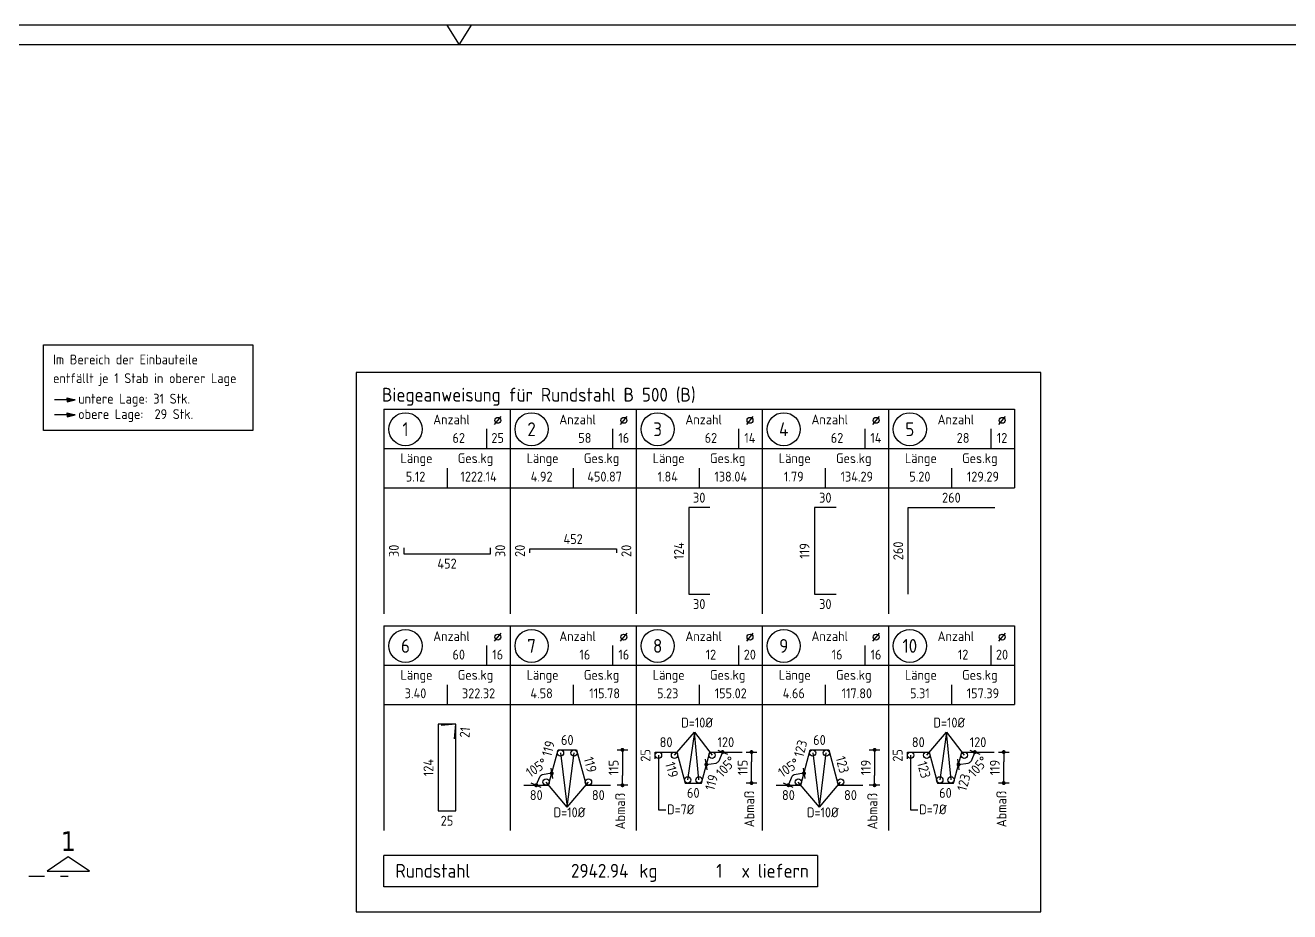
# Model space of a CAD drawing. Extents: x 0 to 30.1, y 0 to 14.9.
# Drawn here: x 7.76 to 15.78, y 9.23 to 14.85 of the extents above; entities that cross this region are included whole.
import ezdxf
from ezdxf.enums import TextEntityAlignment as Align

# ---------------------------------------------------------------- set-up
doc = ezdxf.new("R2010")
doc.units = 0
doc.header["$LTSCALE"] = 0.25
doc.linetypes.add('AUSGEZOGEN', pattern=[1000.01, 1000, 0.01])
doc.linetypes.add('STRICHPUNKT2', pattern=[0.55, 0.25, -0.125, 0.05, -0.125])
for name, color, linetype in [('HILFE', 7, 'Continuous'), ('MASSE', 7, 'Continuous'), ('RAHMEN', 7, 'Continuous'), ('RND', 7, 'Continuous'), ('RND_BILD', 7, 'Continuous'), ('SCHNITTE', 7, 'Continuous'), ('TEXT', 7, 'Continuous')]:
    doc.layers.add(name, color=color, linetype=linetype)
doc.styles.add('helv', font='tahoma.ttf')
doc.styles.add('txt', font='isocp.shx')
doc.dimstyles.new('DOT_I', dxfattribs={"dimscale": 0.25, "dimtxt": 0.25, "dimasz": 0.25, "dimexe": 0.1, "dimexo": 0.3, "dimgap": 0.1, "dimtad": 1, "dimdec": 3, "dimzin": 3, "dimtxsty": 'txt', "dimblk": 'DOT', "dimblk1": 'DOT', "dimblk2": 'DOT', "dimsah": 1, "dimcen": 0.1, "dimse1": 1, "dimse2": 1, "dimazin": 0, "dimtfac": 1, "dimtdec": 4, "dimtix": 1, "dimtmove": 2, "dimatfit": 3, "dimfxl": 0, "dimtvp": 1, "dimtolj": 1, "dimtzin": 0, "dimarcsym": 0})

# ---------------------------------------------------------------- blocks, each defined once
blk = doc.blocks.new('SCHN-1')
at = {"layer": 'SCHNITTE', "color": 5, "linetype": 'Continuous'}
blk.add_lwpolyline([(0.54, 0.125), (0, 0.485), (-0.54, 0.125)], close=True, dxfattribs=at)
at = {"layer": 'SCHNITTE', "color": 6, "linetype": 'Continuous', "style": 'helv'}
blk.add_attdef('SCHN-1', text='', height=0.5, dxfattribs=at).set_placement((0, 0.635), align=Align.CENTER)
blk = doc.blocks.new('RND_LIS2')
at = {"layer": 'RND', "color": 3, "linetype": 'Continuous'}
for p, q in [((0, 0), (0, -5.2)), ((0, 0), (3.2, 0)), ((3.2, 0), (3.2, -2)), ((2.6, -0.503), (2.6, -1)), ((0, -1), (3.2, -1)), ((1.6, -1.503), (1.6, -2)), ((0, -2), (3.2, -2))]:
    blk.add_line(p, q, dxfattribs=at)
at = {"layer": 'RND', "color": 7, "linetype": 'Continuous'}
blk.add_line((2.805, -0.39), (2.973, -0.186), dxfattribs=at)
at = {"layer": 'RND', "color": 1, "linetype": 'Continuous'}
blk.add_circle((0.545, -0.513), 0.42, dxfattribs=at)
at = {"layer": 'RND', "color": 7, "linetype": 'Continuous'}
blk.add_circle((2.889, -0.288), 0.075, dxfattribs=at)
at = {"layer": 'RND', "color": 7, "linetype": 'Continuous', "style": 'txt'}
for s, p in [('Anzahl', (1.249, -0.391)), ('Länge', (0.42, -1.373)), ('Ges.kg', (1.872, -1.373))]:
    blk.add_text(s, height=0.25, dxfattribs=at).set_placement(p)
at = {"layer": 'RND', "color": 1, "linetype": 'Continuous', "style": 'txt'}
blk.add_attdef('POS1', text='', height=0.35, dxfattribs=at).set_placement((0.545, -0.513), align=Align.MIDDLE)
at = {"layer": 'RND', "color": 7, "linetype": 'Continuous', "style": 'txt'}
for tag, p in [('STK1', (1.897, -0.859)), ('DS1', (2.885, -0.859)), ('LANG1', (0.8, -1.841)), ('GEW', (2.4, -1.841))]:
    blk.add_attdef(tag, text='', height=0.25, dxfattribs=at).set_placement(p, align=Align.CENTER)
blk = doc.blocks.new('DOT')
at = {"layer": 'MASSE', "color": 7, "linetype": 'Continuous'}
for p, q in [((0, 0), (-1, 0)), ((0, 0.54), (0, -0.54))]:
    blk.add_line(p, q, dxfattribs=at)
at = {"layer": 'MASSE', "color": 7, "linetype": 'Continuous', "const_width": 0.2}
blk.add_lwpolyline([(-0.1, 0, 1), (0.1, 0, 1)], format="xyb", close=True, dxfattribs=at)
blk = doc.blocks.new('*D155')
at = {"layer": 'DEFPOINTS', "color": 0, "linetype": 'AUSGEZOGEN', "transparency": 16777216}
for p in [(11.4732, 10.2522), (11.5482, 10.0276), (11.5482, 10.0276)]:
    blk.add_point(p, dxfattribs=at)
at = {"layer": 'RND_BILD', "color": 0, "linetype": 'AUSGEZOGEN', "lineweight": -2, "transparency": 16777216}
blk.add_line((11.5482, 10.1897), (11.5482, 10.0901), dxfattribs=at)
at = {"layer": 'RND_BILD', "color": 0, "linetype": 'AUSGEZOGEN', "lineweight": -2, "transparency": 16777216, "xscale": 0.0625, "yscale": 0.0625, "zscale": 0.0625}
for p, rotation in [((11.5482, 10.2522), 89.99999999999993), ((11.5482, 10.0276), 269.9999999999999)]:
    blk.add_blockref('DOT', p, dxfattribs=dict(at, rotation=rotation))
at = {"layer": 'RND_BILD', "color": 0, "linetype": 'AUSGEZOGEN', "transparency": 16777216, "insert": (11.492, 10.1399), "char_height": 0.0625, "attachment_point": 5, "rotation": 90, "style": 'txt'}
blk.add_mtext('\\A1;115', dxfattribs=at)
blk = doc.blocks.new('DINA1')
at = {"layer": 'RAHMEN'}
blk.add_line((84.1, 59.4), (0, 59.4), dxfattribs=at)
at = {"layer": 'RAHMEN', "color": 7, "linetype": 'Continuous'}
for p, q in [((41.74, 59.4), (42.05, 58.9)), ((42.05, 58.9), (42.36, 59.4))]:
    blk.add_line(p, q, dxfattribs=at)
at = {"layer": 'RAHMEN', "color": 5}
blk.add_line((83.6, 58.9), (2, 58.9), dxfattribs=at)
blk = doc.blocks.new('*D169')
at = {"layer": 'DEFPOINTS', "color": 0, "linetype": 'AUSGEZOGEN', "transparency": 16777216}
for p in [(11.1396, 10.2522), (11.0152, 10.0726), (10.9232, 10.0276), (11.0795, 10.0276), (11.0795, 10.0276)]:
    blk.add_point(p, dxfattribs=at)
at = {"layer": 'MASSE', "color": 0, "linetype": 'AUSGEZOGEN', "lineweight": -2, "transparency": 16777216}
blk.add_arc((11.0795, 10.0276), 0.0785, 121.91905, 133.08095, dxfattribs=at)
at = {"layer": 'MASSE', "color": 0, "linetype": 'AUSGEZOGEN', "lineweight": -2, "transparency": 16777216, "xscale": 0.0625, "yscale": 0.0625, "zscale": 0.0625}
for p, rotation in [((11.0998, 10.1034), 8.459525611181851), ((11.001, 10.0276), 246.5404743888172)]:
    blk.add_blockref('DOT', p, dxfattribs=dict(at, rotation=rotation))
at = {"layer": 'MASSE', "color": 0, "linetype": 'AUSGEZOGEN', "transparency": 16777216, "insert": (11.0034, 10.1389), "char_height": 0.0625, "attachment_point": 5, "rotation": 34.35594, "style": 'txt'}
blk.add_mtext('\\A1;105°', dxfattribs=at)
blk = doc.blocks.new('*D171')
at = {"layer": 'DEFPOINTS', "color": 0, "linetype": 'AUSGEZOGEN', "transparency": 16777216}
for p in [(12.3672, 10.2382), (12.3672, 10.2382), (12.3672, 10.0415)]:
    blk.add_point(p, dxfattribs=at)
at = {"layer": 'MASSE', "color": 0, "linetype": 'AUSGEZOGEN', "lineweight": -2, "transparency": 16777216}
blk.add_line((12.3672, 10.104), (12.3672, 10.1757), dxfattribs=at)
at = {"layer": 'MASSE', "color": 0, "linetype": 'AUSGEZOGEN', "lineweight": -2, "transparency": 16777216, "xscale": 0.0625, "yscale": 0.0625, "zscale": 0.0625}
for p, rotation in [((12.3672, 10.2382), 90), ((12.3672, 10.0415), 270)]:
    blk.add_blockref('DOT', p, dxfattribs=dict(at, rotation=rotation))
at = {"layer": 'MASSE', "color": 0, "linetype": 'AUSGEZOGEN', "transparency": 16777216, "insert": (12.3109, 10.1399), "char_height": 0.0625, "attachment_point": 5, "rotation": 90, "style": 'txt'}
blk.add_mtext('\\A1;115', dxfattribs=at)
blk = doc.blocks.new('*D172')
at = {"layer": 'DEFPOINTS', "color": 0, "linetype": 'AUSGEZOGEN', "transparency": 16777216}
for p in [(12.1016, 10.2382), (12.1016, 10.2382), (12.3068, 10.2382), (12.1297, 10.1612), (12.0489, 10.0415)]:
    blk.add_point(p, dxfattribs=at)
at = {"layer": 'MASSE', "color": 0, "linetype": 'AUSGEZOGEN', "lineweight": -2, "transparency": 16777216}
blk.add_arc((12.1016, 10.2382), 0.082, 299.82034, 315.17966, dxfattribs=at)
at = {"layer": 'MASSE', "color": 0, "linetype": 'AUSGEZOGEN', "lineweight": -2, "transparency": 16777216, "xscale": 0.0625, "yscale": 0.0625, "zscale": 0.0625}
for p, rotation in [((12.0804, 10.159), 187.4101676516452), ((12.1836, 10.2382), 67.58983234835499)]:
    blk.add_blockref('DOT', p, dxfattribs=dict(at, rotation=rotation))
at = {"layer": 'MASSE', "color": 0, "linetype": 'AUSGEZOGEN', "transparency": 16777216, "insert": (12.2048, 10.1452), "char_height": 0.0625, "attachment_point": 5, "rotation": 47.96611, "style": 'txt'}
blk.add_mtext('\\A1;105°', dxfattribs=at)
blk = doc.blocks.new('*D173')
at = {"layer": 'DEFPOINTS', "color": 0, "linetype": 'AUSGEZOGEN', "transparency": 16777216}
for p in [(13.0732, 10.2522), (13.1482, 10.0276), (13.1482, 10.0276)]:
    blk.add_point(p, dxfattribs=at)
at = {"layer": 'RND_BILD', "color": 0, "linetype": 'AUSGEZOGEN', "lineweight": -2, "transparency": 16777216}
blk.add_line((13.1482, 10.1897), (13.1482, 10.0901), dxfattribs=at)
at = {"layer": 'RND_BILD', "color": 0, "linetype": 'AUSGEZOGEN', "lineweight": -2, "transparency": 16777216, "xscale": 0.0625, "yscale": 0.0625, "zscale": 0.0625}
for p, rotation in [((13.1482, 10.2522), 89.99999999999993), ((13.1482, 10.0276), 269.9999999999999)]:
    blk.add_blockref('DOT', p, dxfattribs=dict(at, rotation=rotation))
at = {"layer": 'RND_BILD', "color": 0, "linetype": 'AUSGEZOGEN', "transparency": 16777216, "insert": (13.092, 10.1399), "char_height": 0.0625, "attachment_point": 5, "rotation": 90, "style": 'txt'}
blk.add_mtext('\\A1;119', dxfattribs=at)
blk = doc.blocks.new('*D174')
at = {"layer": 'DEFPOINTS', "color": 0, "linetype": 'AUSGEZOGEN', "transparency": 16777216}
for p in [(12.7396, 10.2522), (12.6152, 10.0726), (12.5232, 10.0276), (12.6795, 10.0276), (12.6795, 10.0276)]:
    blk.add_point(p, dxfattribs=at)
at = {"layer": 'MASSE', "color": 0, "linetype": 'AUSGEZOGEN', "lineweight": -2, "transparency": 16777216}
blk.add_arc((12.6795, 10.0276), 0.0785, 121.91905, 133.08095, dxfattribs=at)
at = {"layer": 'MASSE', "color": 0, "linetype": 'AUSGEZOGEN', "lineweight": -2, "transparency": 16777216, "xscale": 0.0625, "yscale": 0.0625, "zscale": 0.0625}
for p, rotation in [((12.6998, 10.1034), 8.459525611181903), ((12.601, 10.0276), 246.5404743888174)]:
    blk.add_blockref('DOT', p, dxfattribs=dict(at, rotation=rotation))
at = {"layer": 'MASSE', "color": 0, "linetype": 'AUSGEZOGEN', "transparency": 16777216, "insert": (12.6034, 10.1389), "char_height": 0.0625, "attachment_point": 5, "rotation": 34.35594, "style": 'txt'}
blk.add_mtext('\\A1;105°', dxfattribs=at)
blk = doc.blocks.new('*D175')
at = {"layer": 'DEFPOINTS', "color": 0, "linetype": 'AUSGEZOGEN', "transparency": 16777216}
for p in [(13.9672, 10.2382), (13.9672, 10.2382), (13.9672, 10.0415)]:
    blk.add_point(p, dxfattribs=at)
at = {"layer": 'MASSE', "color": 0, "linetype": 'AUSGEZOGEN', "lineweight": -2, "transparency": 16777216}
blk.add_line((13.9672, 10.104), (13.9672, 10.1757), dxfattribs=at)
at = {"layer": 'MASSE', "color": 0, "linetype": 'AUSGEZOGEN', "lineweight": -2, "transparency": 16777216, "xscale": 0.0625, "yscale": 0.0625, "zscale": 0.0625}
for p, rotation in [((13.9672, 10.2382), 90), ((13.9672, 10.0415), 270)]:
    blk.add_blockref('DOT', p, dxfattribs=dict(at, rotation=rotation))
at = {"layer": 'MASSE', "color": 0, "linetype": 'AUSGEZOGEN', "transparency": 16777216, "insert": (13.9109, 10.1399), "char_height": 0.0625, "attachment_point": 5, "rotation": 90, "style": 'txt'}
blk.add_mtext('\\A1;119', dxfattribs=at)
blk = doc.blocks.new('*D176')
at = {"layer": 'DEFPOINTS', "color": 0, "linetype": 'AUSGEZOGEN', "transparency": 16777216}
for p in [(13.7016, 10.2382), (13.7016, 10.2382), (13.9068, 10.2382), (13.7297, 10.1612), (13.6489, 10.0415)]:
    blk.add_point(p, dxfattribs=at)
at = {"layer": 'MASSE', "color": 0, "linetype": 'AUSGEZOGEN', "lineweight": -2, "transparency": 16777216}
blk.add_arc((13.7016, 10.2382), 0.082, 299.82034, 315.17966, dxfattribs=at)
at = {"layer": 'MASSE', "color": 0, "linetype": 'AUSGEZOGEN', "lineweight": -2, "transparency": 16777216, "xscale": 0.0625, "yscale": 0.0625, "zscale": 0.0625}
for p, rotation in [((13.6804, 10.159), 187.410167651644), ((13.7836, 10.2382), 67.58983234835642)]:
    blk.add_blockref('DOT', p, dxfattribs=dict(at, rotation=rotation))
at = {"layer": 'MASSE', "color": 0, "linetype": 'AUSGEZOGEN', "transparency": 16777216, "insert": (13.8048, 10.1452), "char_height": 0.0625, "attachment_point": 5, "rotation": 47.96611, "style": 'txt'}
blk.add_mtext('\\A1;105°', dxfattribs=at)
blk = doc.blocks.new('Pfeillinie')
at = {"layer": 'TEXT', "linetype": 'Continuous'}
blk.add_hatch(color=7, dxfattribs=at).paths.add_polyline_path([(0, 0), (-0.8, 0.2), (-0.8, 0), (-0.8, -0.2)])
at = {"layer": 'TEXT', "color": 7, "linetype": 'Continuous'}
for p, q in [((-0.8, 0), (-0.8, 0.2)), ((-0.8, 0.2), (0, 0)), ((-0.8, 0), (-0.8, -0.2)), ((-0.8, -0.2), (0, 0))]:
    blk.add_line(p, q, dxfattribs=at)
blk = doc.blocks.new('RND_SUM')
at = {"layer": 'RND', "color": 5, "linetype": 'Continuous'}
for p, q in [((0, 0), (0, 0.8)), ((11, 0.8), (0, 0.8)), ((11, 0.8), (11, 0)), ((11, 0), (0, 0))]:
    blk.add_line(p, q, dxfattribs=at)
at = {"layer": 'RND', "color": 1, "linetype": 'Continuous', "style": 'txt'}
for s, p in [('Rundstahl', (0.292, 0.235)), ('kg', (6.483, 0.235))]:
    blk.add_text(s, height=0.35, dxfattribs=at).set_placement(p)
blk.add_text('x liefern', height=0.35, dxfattribs=at).set_placement((10.784, 0.235), align=Align.RIGHT)
for tag, p in [('RND-S', (6.203, 0.235)), ('RND-Z', (8.59, 0.235))]:
    blk.add_attdef(tag, text='', height=0.35, dxfattribs=at).set_placement(p, align=Align.RIGHT)

msp = doc.modelspace()

# ---------------------------------------------------------------- linework, layer by layer
at = {"layer": 'HILFE', "color": 102, "linetype": 'AUSGEZOGEN'}
for p, q in [((11.8784, 10.2182), (12.0046, 10.3644)), ((12.0046, 10.3644), (11.9618, 10.0615)), ((12.0334, 10.0615), (12.0046, 10.3644)), ((12.0046, 10.3644), (12.1169, 10.2182)), ((13.4784, 10.2182), (13.6046, 10.3644)), ((13.6046, 10.3644), (13.5618, 10.0615)), ((13.6334, 10.0615), (13.6046, 10.3644)), ((13.6046, 10.3644), (13.7169, 10.2182)), ((11.1551, 10.2322), (11.1978, 9.8875)), ((11.1978, 9.8875), (11.2413, 10.2322)), ((11.7768, 10.2182), (11.7768, 9.8718)), ((12.7551, 10.2322), (12.7978, 9.8875)), ((12.7978, 9.8875), (12.8413, 10.2322)), ((13.3768, 10.2182), (13.3768, 9.8718)), ((11.1978, 9.8875), (11.064, 10.0476)), ((11.1978, 9.8875), (11.3325, 10.0476)), ((12.7978, 9.8875), (12.664, 10.0476)), ((12.7978, 9.8875), (12.9325, 10.0476)), ((11.7768, 9.8718), (11.8232, 9.8718)), ((13.3768, 9.8718), (13.4232, 9.8718))]:
    msp.add_line(p, q, dxfattribs=at)
msp.add_lwpolyline([(7.8746, 12.8225), (9.203, 12.8225), (9.203, 12.2796), (7.8746, 12.2796)], close=True, dxfattribs=at)
for centre in [(11.1551, 10.2322), (11.2413, 10.2322), (11.7768, 10.2182), (11.8784, 10.2182), (12.1169, 10.2182), (12.7551, 10.2322), (12.8413, 10.2322), (13.3768, 10.2182), (13.4784, 10.2182), (13.7169, 10.2182), (11.064, 10.0476), (11.3325, 10.0476), (11.9618, 10.0615), (12.0334, 10.0615), (12.664, 10.0476), (12.9325, 10.0476), (13.5618, 10.0615), (13.6334, 10.0615)]:
    msp.add_circle(centre, 0.02, dxfattribs=at)
at = {"layer": 'RND', "color": 102, "linetype": 'AUSGEZOGEN'}
for points in [[(8.076, 12.4724), (7.9452, 12.4724)], [(8.076, 12.3779), (7.9452, 12.3779)]]:
    msp.add_lwpolyline(points, dxfattribs=at)
at = {"layer": 'RND_BILD', "color": 1, "linetype": 'AUSGEZOGEN'}
for points in [[(12.1018, 11.7899), (11.9688, 11.7899), (11.9688, 11.2399), (12.1018, 11.2399)], [(12.9046, 11.7899), (12.766, 11.7899), (12.766, 11.2399), (12.9046, 11.2399)], [(13.3603, 11.2399), (13.3603, 11.7899), (13.9103, 11.7899)], [(10.1603, 11.5331), (10.1603, 11.4966), (10.7103, 11.4966), (10.7103, 11.5331)], [(10.9603, 11.5027), (10.9603, 11.527), (11.5103, 11.527), (11.5103, 11.5027)], [(10.4826, 10.3221), (10.4907, 10.4149), (10.3798, 10.4149), (10.3798, 9.8649), (10.4907, 9.8649), (10.4907, 10.4149), (10.3979, 10.4067)], [(10.9232, 10.0276), (11.0795, 10.0276), (11.1396, 10.2522), (11.2568, 10.2522), (11.317, 10.0276), (11.4732, 10.0276)], [(11.7568, 10.1954), (11.7568, 10.2382), (11.8936, 10.2382), (11.9463, 10.0415), (12.0489, 10.0415), (12.1016, 10.2382), (12.3068, 10.2382)], [(12.5232, 10.0276), (12.6795, 10.0276), (12.7396, 10.2522), (12.8568, 10.2522), (12.917, 10.0276), (13.0732, 10.0276)], [(13.3568, 10.1954), (13.3568, 10.2382), (13.4936, 10.2382), (13.5463, 10.0415), (13.6489, 10.0415), (13.7016, 10.2382), (13.9068, 10.2382)]]:
    msp.add_lwpolyline(points, dxfattribs=at)
at = {"layer": 'SCHNITTE', "color": 5, "linetype": 'STRICHPUNKT2'}
msp.add_line((7.7822, 9.4512), (8.0322, 9.4512), dxfattribs=at)
at = {"layer": 'TEXT', "color": 1, "linetype": 'AUSGEZOGEN'}
msp.add_lwpolyline([(9.8588, 9.225), (14.2027, 9.225), (14.2027, 12.6467), (9.8588, 12.6467)], close=True, dxfattribs=at)

# ---------------------------------------------------------------- block references
at = {"layer": 'RAHMEN', "color": 7, "linetype": 'AUSGEZOGEN', "xscale": 0.25, "yscale": 0.25, "zscale": 0.25}
msp.add_blockref('DINA1', (0, 0), dxfattribs=at)
at = {"layer": 'RND', "color": 102, "linetype": 'AUSGEZOGEN', "xscale": 0.0625, "yscale": 0.0625, "zscale": 0.0625}
for p in [(8.076, 12.4724), (8.076, 12.3779)]:
    msp.add_blockref('Pfeillinie', p, dxfattribs=at)
at = {"layer": 'RND_BILD', "color": 6, "linetype": 'AUSGEZOGEN', "xscale": 0.25, "yscale": 0.25, "zscale": 0.25}
msp.add_blockref('RND_LIS2', (10.0353, 12.4149), dxfattribs=at).add_auto_attribs({'POS1': '1', 'STK1': '62', 'DS1': '25', 'LANG1': '5.12', 'GEW': '1222.14'})
at = {"layer": 'RND_BILD', "color": 7, "linetype": 'AUSGEZOGEN', "xscale": 0.25, "yscale": 0.25, "zscale": 0.25}
for name, p, values in [('RND_LIS2', (10.8353, 12.4149), {'POS1': '2', 'STK1': '58', 'DS1': '16', 'LANG1': '4.92', 'GEW': '450.87'}), ('RND_LIS2', (11.6353, 12.4149), {'POS1': '3', 'STK1': '62', 'DS1': '14', 'LANG1': '1.84', 'GEW': '138.04'}), ('RND_LIS2', (12.4353, 12.4149), {'POS1': '4', 'STK1': '62', 'DS1': '14', 'LANG1': '1.79', 'GEW': '134.29'}), ('RND_LIS2', (13.2353, 12.4149), {'POS1': '5', 'STK1': '28', 'DS1': '12', 'LANG1': '5.20', 'GEW': '129.29'}), ('RND_LIS2', (10.0353, 11.0399), {'POS1': '6', 'STK1': '60', 'DS1': '16', 'LANG1': '3.40', 'GEW': '322.32'}), ('RND_LIS2', (10.8353, 11.0399), {'POS1': '7', 'STK1': '16', 'DS1': '16', 'LANG1': '4.58', 'GEW': '115.78'}), ('RND_LIS2', (11.6353, 11.0399), {'POS1': '8', 'STK1': '12', 'DS1': '20', 'LANG1': '5.23', 'GEW': '155.02'}), ('RND_LIS2', (12.4353, 11.0399), {'POS1': '9', 'STK1': '16', 'DS1': '16', 'LANG1': '4.66', 'GEW': '117.80'}), ('RND_LIS2', (13.2353, 11.0399), {'POS1': '10', 'STK1': '12', 'DS1': '20', 'LANG1': '5.31', 'GEW': '157.39'}), ('RND_SUM', (10.0353, 9.3823), {'RND-S': '2942.94', 'RND-Z': '1'})]:
    msp.add_blockref(name, p, dxfattribs=at).add_auto_attribs(values)
at = {"layer": 'SCHNITTE', "color": 5, "linetype": 'STRICHPUNKT2', "xscale": 0.25, "yscale": 0.25, "zscale": 0.25}
msp.add_blockref('SCHN-1', (8.0322, 9.4512), dxfattribs=at).add_auto_attribs({'SCHN-1': '1'})

# ---------------------------------------------------------------- texts
at = {"layer": 'RND_BILD', "color": 7, "linetype": 'AUSGEZOGEN', "style": 'txt'}
for s, p in [('30', (12.0353, 11.8524)), ('30', (12.8353, 11.8524)), ('260', (13.6353, 11.8524)), ('452', (11.2353, 11.5895)), ('452', (10.4353, 11.4341)), ('30', (12.0353, 11.1774)), ('30', (12.8353, 11.1774)), ('60', (11.1982, 10.3147)), ('80', (11.8252, 10.3007)), ('120', (12.2042, 10.3007)), ('60', (12.7982, 10.3147)), ('80', (13.4252, 10.3007)), ('120', (13.8042, 10.3007)), ('80', (11.0013, 9.9651)), ('60', (11.9976, 9.979)), ('80', (12.6013, 9.9651)), ('60', (13.5976, 9.979)), ('25', (10.4353, 9.8024))]:
    msp.add_text(s, height=0.063, dxfattribs=at).set_placement(p, align=Align.MIDDLE)
for s, rotation, p in [('124', 90, (11.9063, 11.5149)), ('119', 90, (12.7035, 11.5149)), ('260', 90, (13.2978, 11.5149)), ('30', 90, (10.0978, 11.5149)), ('30', 90, (10.7728, 11.5149)), ('20', 90, (10.8978, 11.5149)), ('20', 90, (11.5728, 11.5149)), ('21', 84.99986, (10.5489, 10.363)), ('119', 75, (11.0783, 10.2607)), ('123', 75, (12.6783, 10.2607)), ('124', 90, (10.3173, 10.1399)), ('119', 285, (11.344, 10.1582)), ('25', 90, (11.6943, 10.2168)), ('123', 285, (12.944, 10.1582)), ('25', 90, (13.2943, 10.2168)), ('119', 285, (11.8613, 10.1259)), ('123', 285, (13.4613, 10.1259)), ('119', 75, (12.1132, 10.0456)), ('123', 75, (13.7132, 10.0456)), ('80', 360, (11.3951, 9.9651)), ('80', 360, (12.9951, 9.9651))]:
    msp.add_text(s, height=0.063, rotation=rotation, dxfattribs=at).set_placement(p, align=Align.MIDDLE)
at = {"layer": 'TEXT', "color": 7, "linetype": 'AUSGEZOGEN', "style": 'txt'}
for s, p in [('Im Bereich der Einbauteile', (7.9354, 12.6979)), ('entfällt je 1 Stab in oberer Lage', (7.9354, 12.5792)), ('untere Lage: 31 Stk.', (8.0952, 12.4492)), ('obere Lage:  29 Stk.', (8.0952, 12.3515)), ('D=10%%C', (11.9208, 10.3938)), ('D=10%%C', (13.5208, 10.3938)), ('D=10%%C', (11.1109, 9.8242)), ('D=7%%C', (11.8306, 9.8431)), ('D=10%%C', (12.7183, 9.8242)), ('D=7%%C', (13.4306, 9.8431))]:
    msp.add_text(s, height=0.0625, dxfattribs=at).set_placement(p)
at = {"layer": 'TEXT', "color": 1, "linetype": 'AUSGEZOGEN', "style": 'txt'}
msp.add_text('Biegeanweisung für Rundstahl B 500 (B)', height=0.0875, dxfattribs=at).set_placement((10.022, 12.4621))
at = {"layer": 'TEXT', "color": 7, "linetype": 'AUSGEZOGEN', "style": 'txt'}
for p in [(11.5653, 9.747), (12.3842, 9.761), (13.1653, 9.747), (13.9842, 9.761)]:
    msp.add_text('Abmaß', height=0.0625, rotation=90, dxfattribs=at).set_placement(p)

# ---------------------------------------------------------------- dimensions: what is measured, and where the dimension line sits
at = {"layer": 'MASSE', "color": 7, "linetype": 'AUSGEZOGEN'}
for base, line1, line2, picture, middle in [((11.0152, 10.0726), ((11.0795, 10.0276), (11.1396, 10.2522)), ((10.9232, 10.0276), (11.0795, 10.0276)), '*D169', (11.0034, 10.1389)), ((12.1297, 10.1612), ((12.0489, 10.0415), (12.1016, 10.2382)), ((12.1016, 10.2382), (12.3068, 10.2382)), '*D172', (12.2048, 10.1452)), ((12.6152, 10.0726), ((12.6795, 10.0276), (12.7396, 10.2522)), ((12.5232, 10.0276), (12.6795, 10.0276)), '*D174', (12.6034, 10.1389)), ((13.7297, 10.1612), ((13.6489, 10.0415), (13.7016, 10.2382)), ((13.7016, 10.2382), (13.9068, 10.2382)), '*D176', (13.8048, 10.1452))]:
    dim = msp.add_angular_dim_2l(base=base, line1=line1, line2=line2, text='105°', dimstyle='DOT_I', override={"dimdec": 2}, dxfattribs=at)
    dim.commit()
    dim.dimension.update_dxf_attribs({"geometry": picture, "text_midpoint": middle, "dimtype": 162})
for base, p1, p2, text, picture, middle in [((12.3672, 10.2382), (12.3672, 10.0415), (12.3672, 10.2382), '115', '*D171', (12.3109, 10.1399)), ((13.9672, 10.2382), (13.9672, 10.0415), (13.9672, 10.2382), '119', '*D175', (13.9109, 10.1399))]:
    dim = msp.add_linear_dim(base=base, p1=p1, p2=p2, angle=90, text=text, dimstyle='DOT_I', override={"dimdec": 1, "dimlfac": 100}, dxfattribs=at)
    dim.commit()
    dim.dimension.update_dxf_attribs({"geometry": picture, "text_midpoint": middle})
at = {"layer": 'RND_BILD', "color": 7, "linetype": 'AUSGEZOGEN'}
for base, p1, p2, text, picture, middle in [((11.5482, 10.0276), (11.4732, 10.2522), (11.5482, 10.0276), '115', '*D155', (11.492, 10.1399)), ((13.1482, 10.0276), (13.0732, 10.2522), (13.1482, 10.0276), '119', '*D173', (13.092, 10.1399))]:
    dim = msp.add_linear_dim(base=base, p1=p1, p2=p2, angle=90, text=text, dimstyle='DOT_I', override={"dimdec": 0, "dimlfac": 100}, dxfattribs=at)
    dim.commit()
    dim.dimension.update_dxf_attribs({"geometry": picture, "text_midpoint": middle})

doc.saveas('drawing.dxf')
